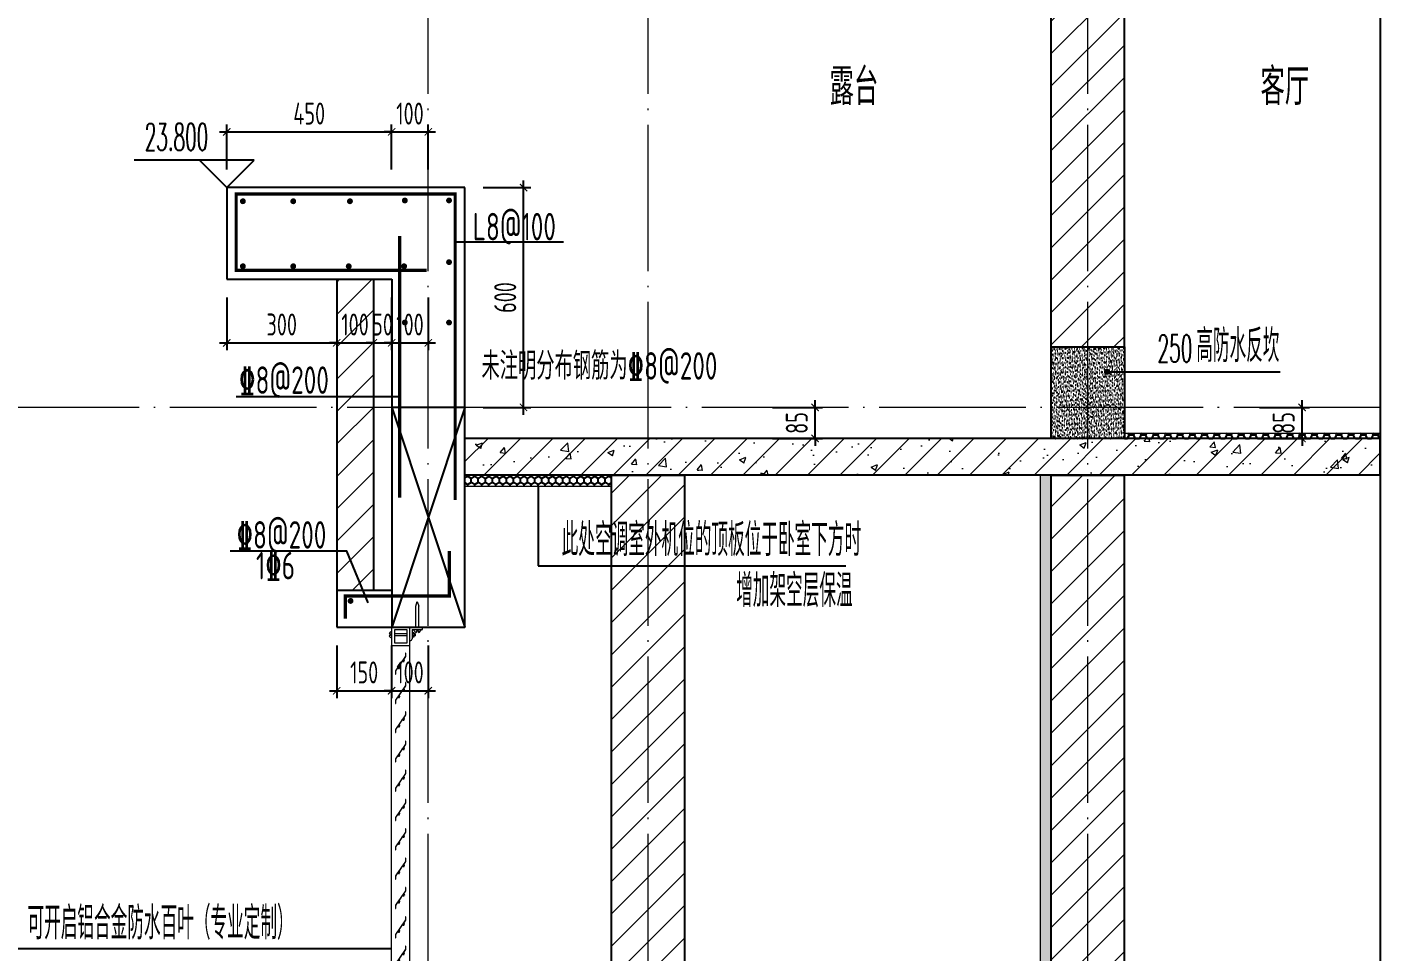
# Model space of a CAD drawing. Extents: x -1058961 to 23600, y -449123 to 2751847.
# Drawn here: x -80142 to -76397, y -19889 to -17366 of the extents above; entities that cross this region are included whole.
import ezdxf

# ---------------------------------------------------------------- set-up
doc = ezdxf.new("R2010")
doc.units = 0
doc.header["$LTSCALE"] = 1000
doc.linetypes.add('DOTE', pattern=[2.42, 2, -0.2, 0.02, -0.2])
doc.layers.get('0').update_dxf_attribs({"linetype": 'CONTINUOUS'})
doc.layers.get('DEFPOINTS').update_dxf_attribs({"linetype": 'CONTINUOUS'})
for name, color, linetype in [('DIM', 2, 'CONTINUOUS'), ('DIM_ELEV', 3, 'CONTINUOUS'), ('DIM_IDEN', 67, 'CONTINUOUS'), ('DIM_SYMB', 3, 'CONTINUOUS'), ('PUB_TEXT', 2, 'CONTINUOUS'), ('REIN', 6, 'CONTINUOUS'), ('S-大样-砼线', 7, 'CONTINUOUS'), ('S-引出线', 40, 'CONTINUOUS'), ('TEXT', 2, 'CONTINUOUS'), ('WALL', 5, 'CONTINUOUS'), ('立面-看线', 251, 'CONTINUOUS')]:
    doc.layers.add(name, color=color, linetype=linetype)
for name, color, linetype, lineweight in [('DOTE', 19, 'DOTE', 9), ('PUB_HATCH', 8, 'CONTINUOUS', 9), ('立面-百叶', 36, 'CONTINUOUS', 9)]:
    doc.layers.add(name, color=color, linetype=linetype, lineweight=lineweight)
doc.styles.add('_TCH_DIM', font='SIMPLEX.shx', dxfattribs={"width": 0.7, "bigfont": 'GBCBIG.shx'})
doc.styles.add('DIM_FONT_T3', font='SIMPLEX', dxfattribs={"width": 0.705882, "bigfont": 'GBCBIG'})
doc.styles.add('TSSD_DIMENSION', font='Tssdeng.shx', dxfattribs={"width": 0.7, "bigfont": 'tssdchn.shx'})
doc.styles.add('TSSD_REIN', font='tssdeng.shx', dxfattribs={"width": 0.7, "height": 300, "bigfont": 'tssdchn.shx'})
doc.dimstyles.new('TSSD_20_20', dxfattribs={"dimtxt": 60, "dimasz": 20, "dimexe": 20, "dimexo": 50, "dimgap": 20, "dimtad": 1, "dimdec": 0, "dimzin": 0, "dimdsep": 46, "dimtxsty": 'TSSD_DIMENSION', "dimblk": 'ARCHTICK', "dimblk1": 'ARCHTICK', "dimblk2": 'ARCHTICK', "dimcen": 0, "dimdle": 20, "dimclrt": 7, "dimadec": 0, "dimazin": 0, "dimtfac": 1, "dimtdec": 0, "dimtix": 1, "dimtmove": 2, "dimatfit": 3, "dimfxl": 0, "dimtolj": 1, "dimtzin": 0, "dimarcsym": 0})
pattern_1 = [(45, (-668291.086, 135584.79), (-44.1941915, 44.1941915), [])]

# ---------------------------------------------------------------- blocks, each defined once
blk = doc.blocks.new('A$C245D61ED')
at = {"layer": '立面-百叶'}
for p, q in [((61.8, 57.3), (65.7, 69.8)), ((61.8, 0), (61.8, 57.3)), ((65.7, 69.8), (70, 57.3)), ((70, 0), (70, 57.3)), ((45.9, 0), (79.7, 0)), ((79.7, -6.2), (79.7, 0)), ((-7.5, -18.3), (-11.1, -18.3)), ((-7.5, -22.8), (-11.1, -22.8)), ((-7.5, -18.3), (-7.5, -22.8)), ((38.4, -17.9), (3.4, -17.9)), ((38.4, -24.1), (3.4, -24.1)), ((52.2, -6.2), (52.2, -31.7)), ((52.2, -6.2), (79.7, -6.2)), ((61.3, -17.9), (52.2, -17.9)), ((61.3, -24.1), (52.2, -24.1)), ((61.3, -24.1), (61.3, -17.9)), ((63.4, -10.2), (63.4, -14.4)), ((63.4, -10.2), (68.8, -10.2)), ((68.8, -10.2), (68.8, -14.4)), ((-4.1, -2150), (-4.1, -50)), ((45.9, -2150), (45.9, -50)), ((52.2, -2193.7), (52.2, -2168.3)), ((-7.5, -2177.2), (-11.1, -2177.2)), ((-7.5, -2181.7), (-11.1, -2181.7)), ((-7.5, -2181.7), (-7.5, -2177.2)), ((38.4, -2175.9), (3.4, -2175.9)), ((38.4, -2182.1), (3.4, -2182.1)), ((45.9, -2200), (79.7, -2200)), ((61.3, -2175.9), (52.2, -2175.9)), ((61.3, -2182.1), (52.2, -2182.1)), ((52.2, -2193.7), (79.7, -2193.7)), ((61.3, -2175.9), (61.3, -2182.1)), ((61.8, -2200), (61.8, -2257.3)), ((63.4, -2189.8), (63.4, -2185.6)), ((63.4, -2189.8), (68.8, -2189.8)), ((68.8, -2189.8), (68.8, -2185.6)), ((70, -2200), (70, -2257.3)), ((79.7, -2193.7), (79.7, -2200)), ((61.8, -2257.3), (65.7, -2269.8)), ((65.7, -2269.8), (70, -2257.3))]:
    blk.add_line(p, q, dxfattribs=at)
for points in [[(-4.1, 0), (-4.1, -50), (45.9, -50), (45.9, 0)], [(3.4, -7.5), (3.4, -42.5), (38.4, -42.5), (38.4, -7.5)]]:
    blk.add_lwpolyline(points, close=True, dxfattribs=at)
at = {"layer": '立面-百叶', "elevation": 0}
for points in [[(52.2, -14.4), (56.4, -14.4), (56.4, -27.5), (52.2, -27.5)], [(52.2, -2185.6), (56.4, -2185.6), (56.4, -2172.5), (52.2, -2172.5)]]:
    blk.add_lwpolyline(points, dxfattribs=at)
at = {"layer": '立面-百叶'}
for points in [[(18.6, -110, 0.381382), (16.2, -107.2, -0.56119), (16.1, -106.9), (25.8, -92.6, -0.56119), (26.1, -92.6, 0.381382), (29.6, -93.8, 0.433252), (29.7, -93.6), (29.3, -92.8, 0.372825), (29, -92.7, -2.886751), (30, -91.1, 0.372825), (30.3, -91.4), (31.1, -91.4, 0.433252), (31.3, -91.3, 0.381382), (28.9, -88.5, -0.56119), (28.7, -88.2), (34.4, -79.9), (34.4, -71), (33.6, -71), (33.6, -79.6), (6.5, -119.5), (6.5, -128.1), (7.4, -128.1), (7.4, -119.7), (13.1, -111.3, -0.56119), (13.4, -111.3, 0.381382), (16.9, -112.5, 0.433252), (17, -112.3), (16.6, -111.5, 0.372825), (16.3, -111.4, -2.886751), (17.3, -109.8, 0.372825), (17.6, -110.1), (18.4, -110.1, 0.433252)], [(18.6, -190, 0.381382), (16.2, -187.2, -0.56119), (16.1, -186.9), (25.8, -172.6, -0.56119), (26.1, -172.6, 0.381382), (29.6, -173.8, 0.433252), (29.7, -173.6), (29.3, -172.8, 0.372825), (29, -172.7, -2.886751), (30, -171.1, 0.372825), (30.3, -171.4), (31.1, -171.4, 0.433252), (31.3, -171.3, 0.381382), (28.9, -168.5, -0.56119), (28.7, -168.2), (34.4, -159.9), (34.4, -151), (33.6, -151), (33.6, -159.6), (6.5, -199.5), (6.5, -208.1), (7.4, -208.1), (7.4, -199.7), (13.1, -191.3, -0.56119), (13.4, -191.3, 0.381382), (16.9, -192.5, 0.433252), (17, -192.3), (16.6, -191.5, 0.372825), (16.3, -191.4, -2.886751), (17.3, -189.8, 0.372825), (17.6, -190.1), (18.4, -190.1, 0.433252)], [(18.6, -270, 0.381382), (16.2, -267.2, -0.56119), (16.1, -266.9), (25.8, -252.6, -0.56119), (26.1, -252.6, 0.381382), (29.6, -253.8, 0.433252), (29.7, -253.6), (29.3, -252.8, 0.372825), (29, -252.7, -2.886751), (30, -251.1, 0.372825), (30.3, -251.4), (31.1, -251.4, 0.433252), (31.3, -251.3, 0.381382), (28.9, -248.5, -0.56119), (28.7, -248.2), (34.4, -239.9), (34.4, -231), (33.6, -231), (33.6, -239.6), (6.5, -279.5), (6.5, -288.1), (7.4, -288.1), (7.4, -279.7), (13.1, -271.3, -0.56119), (13.4, -271.3, 0.381382), (16.9, -272.5, 0.433252), (17, -272.3), (16.6, -271.5, 0.372825), (16.3, -271.4, -2.886751), (17.3, -269.8, 0.372825), (17.6, -270.1), (18.4, -270.1, 0.433252)], [(18.6, -350, 0.381382), (16.2, -347.2, -0.56119), (16.1, -346.9), (25.8, -332.6, -0.56119), (26.1, -332.6, 0.381382), (29.6, -333.8, 0.433252), (29.7, -333.6), (29.3, -332.8, 0.372825), (29, -332.7, -2.886751), (30, -331.1, 0.372825), (30.3, -331.4), (31.1, -331.4, 0.433252), (31.3, -331.3, 0.381382), (28.9, -328.5, -0.56119), (28.7, -328.2), (34.4, -319.9), (34.4, -311), (33.6, -311), (33.6, -319.6), (6.5, -359.5), (6.5, -368.1), (7.4, -368.1), (7.4, -359.7), (13.1, -351.3, -0.56119), (13.4, -351.3, 0.381382), (16.9, -352.5, 0.433252), (17, -352.3), (16.6, -351.5, 0.372825), (16.3, -351.4, -2.886751), (17.3, -349.8, 0.372825), (17.6, -350.1), (18.4, -350.1, 0.433252)], [(18.6, -430, 0.381382), (16.2, -427.2, -0.56119), (16.1, -426.9), (25.8, -412.6, -0.56119), (26.1, -412.6, 0.381382), (29.6, -413.8, 0.433252), (29.7, -413.6), (29.3, -412.8, 0.372825), (29, -412.7, -2.886751), (30, -411.1, 0.372825), (30.3, -411.4), (31.1, -411.4, 0.433252), (31.3, -411.3, 0.381382), (28.9, -408.5, -0.56119), (28.7, -408.2), (34.4, -399.9), (34.4, -391), (33.6, -391), (33.6, -399.6), (6.5, -439.5), (6.5, -448.1), (7.4, -448.1), (7.4, -439.7), (13.1, -431.3, -0.56119), (13.4, -431.3, 0.381382), (16.9, -432.5, 0.433252), (17, -432.3), (16.6, -431.5, 0.372825), (16.3, -431.4, -2.886751), (17.3, -429.8, 0.372825), (17.6, -430.1), (18.4, -430.1, 0.433252)], [(18.6, -510, 0.381382), (16.2, -507.2, -0.56119), (16.1, -506.9), (25.8, -492.6, -0.56119), (26.1, -492.6, 0.381382), (29.6, -493.8, 0.433252), (29.7, -493.6), (29.3, -492.8, 0.372825), (29, -492.7, -2.886751), (30, -491.1, 0.372825), (30.3, -491.4), (31.1, -491.4, 0.433252), (31.3, -491.3, 0.381382), (28.9, -488.5, -0.56119), (28.7, -488.2), (34.4, -479.9), (34.4, -471), (33.6, -471), (33.6, -479.6), (6.5, -519.5), (6.5, -528.1), (7.4, -528.1), (7.4, -519.7), (13.1, -511.3, -0.56119), (13.4, -511.3, 0.381382), (16.9, -512.5, 0.433252), (17, -512.3), (16.6, -511.5, 0.372825), (16.3, -511.4, -2.886751), (17.3, -509.8, 0.372825), (17.6, -510.1), (18.4, -510.1, 0.433252)], [(18.6, -590, 0.381382), (16.2, -587.2, -0.56119), (16.1, -586.9), (25.8, -572.6, -0.56119), (26.1, -572.6, 0.381382), (29.6, -573.8, 0.433252), (29.7, -573.6), (29.3, -572.8, 0.372825), (29, -572.7, -2.886751), (30, -571.1, 0.372825), (30.3, -571.4), (31.1, -571.4, 0.433252), (31.3, -571.3, 0.381382), (28.9, -568.5, -0.56119), (28.7, -568.2), (34.4, -559.9), (34.4, -551), (33.6, -551), (33.6, -559.6), (6.5, -599.5), (6.5, -608.1), (7.4, -608.1), (7.4, -599.7), (13.1, -591.3, -0.56119), (13.4, -591.3, 0.381382), (16.9, -592.5, 0.433252), (17, -592.3), (16.6, -591.5, 0.372825), (16.3, -591.4, -2.886751), (17.3, -589.8, 0.372825), (17.6, -590.1), (18.4, -590.1, 0.433252)], [(18.6, -670, 0.381382), (16.2, -667.2, -0.56119), (16.1, -666.9), (25.8, -652.6, -0.56119), (26.1, -652.6, 0.381382), (29.6, -653.8, 0.433252), (29.7, -653.6), (29.3, -652.8, 0.372825), (29, -652.7, -2.886751), (30, -651.1, 0.372825), (30.3, -651.4), (31.1, -651.4, 0.433252), (31.3, -651.3, 0.381382), (28.9, -648.5, -0.56119), (28.7, -648.2), (34.4, -639.9), (34.4, -631), (33.6, -631), (33.6, -639.6), (6.5, -679.5), (6.5, -688.1), (7.4, -688.1), (7.4, -679.7), (13.1, -671.3, -0.56119), (13.4, -671.3, 0.381382), (16.9, -672.5, 0.433252), (17, -672.3), (16.6, -671.5, 0.372825), (16.3, -671.4, -2.886751), (17.3, -669.8, 0.372825), (17.6, -670.1), (18.4, -670.1, 0.433252)], [(18.6, -750, 0.381382), (16.2, -747.2, -0.56119), (16.1, -746.9), (25.8, -732.6, -0.56119), (26.1, -732.6, 0.381382), (29.6, -733.8, 0.433252), (29.7, -733.6), (29.3, -732.8, 0.372825), (29, -732.7, -2.886751), (30, -731.1, 0.372825), (30.3, -731.4), (31.1, -731.4, 0.433252), (31.3, -731.3, 0.381382), (28.9, -728.5, -0.56119), (28.7, -728.2), (34.4, -719.9), (34.4, -711), (33.6, -711), (33.6, -719.6), (6.5, -759.5), (6.5, -768.1), (7.4, -768.1), (7.4, -759.7), (13.1, -751.3, -0.56119), (13.4, -751.3, 0.381382), (16.9, -752.5, 0.433252), (17, -752.3), (16.6, -751.5, 0.372825), (16.3, -751.4, -2.886751), (17.3, -749.8, 0.372825), (17.6, -750.1), (18.4, -750.1, 0.433252)], [(18.6, -830, 0.381382), (16.2, -827.2, -0.56119), (16.1, -826.9), (25.8, -812.6, -0.56119), (26.1, -812.6, 0.381382), (29.6, -813.8, 0.433252), (29.7, -813.6), (29.3, -812.8, 0.372825), (29, -812.7, -2.886751), (30, -811.1, 0.372825), (30.3, -811.4), (31.1, -811.4, 0.433252), (31.3, -811.3, 0.381382), (28.9, -808.5, -0.56119), (28.7, -808.2), (34.4, -799.9), (34.4, -791), (33.6, -791), (33.6, -799.6), (6.5, -839.5), (6.5, -848.1), (7.4, -848.1), (7.4, -839.7), (13.1, -831.3, -0.56119), (13.4, -831.3, 0.381382), (16.9, -832.5, 0.433252), (17, -832.3), (16.6, -831.5, 0.372825), (16.3, -831.4, -2.886751), (17.3, -829.8, 0.372825), (17.6, -830.1), (18.4, -830.1, 0.433252)], [(18.6, -910, 0.381382), (16.2, -907.2, -0.56119), (16.1, -906.9), (25.8, -892.6, -0.56119), (26.1, -892.6, 0.381382), (29.6, -893.8, 0.433252), (29.7, -893.6), (29.3, -892.8, 0.372825), (29, -892.7, -2.886751), (30, -891.1, 0.372825), (30.3, -891.4), (31.1, -891.4, 0.433252), (31.3, -891.3, 0.381382), (28.9, -888.5, -0.56119), (28.7, -888.2), (34.4, -879.9), (34.4, -871), (33.6, -871), (33.6, -879.6), (6.5, -919.5), (6.5, -928.1), (7.4, -928.1), (7.4, -919.7), (13.1, -911.3, -0.56119), (13.4, -911.3, 0.381382), (16.9, -912.5, 0.433252), (17, -912.3), (16.6, -911.5, 0.372825), (16.3, -911.4, -2.886751), (17.3, -909.8, 0.372825), (17.6, -910.1), (18.4, -910.1, 0.433252)], [(18.6, -990, 0.381382), (16.2, -987.2, -0.56119), (16.1, -986.9), (25.8, -972.6, -0.56119), (26.1, -972.6, 0.381382), (29.6, -973.8, 0.433252), (29.7, -973.6), (29.3, -972.8, 0.372825), (29, -972.7, -2.886751), (30, -971.1, 0.372825), (30.3, -971.4), (31.1, -971.4, 0.433252), (31.3, -971.3, 0.381382), (28.9, -968.5, -0.56119), (28.7, -968.2), (34.4, -959.9), (34.4, -951), (33.6, -951), (33.6, -959.6), (6.5, -999.5), (6.5, -1008.1), (7.4, -1008.1), (7.4, -999.7), (13.1, -991.3, -0.56119), (13.4, -991.3, 0.381382), (16.9, -992.5, 0.433252), (17, -992.3), (16.6, -991.5, 0.372825), (16.3, -991.4, -2.886751), (17.3, -989.8, 0.372825), (17.6, -990.1), (18.4, -990.1, 0.433252)], [(18.6, -1070, 0.381382), (16.2, -1067.2, -0.56119), (16.1, -1066.9), (25.8, -1052.6, -0.56119), (26.1, -1052.6, 0.381382), (29.6, -1053.8, 0.433252), (29.7, -1053.6), (29.3, -1052.8, 0.372825), (29, -1052.7, -2.886751), (30, -1051.1, 0.372825), (30.3, -1051.4), (31.1, -1051.4, 0.433252), (31.3, -1051.3, 0.381382), (28.9, -1048.5, -0.56119), (28.7, -1048.2), (34.4, -1039.9), (34.4, -1031), (33.6, -1031), (33.6, -1039.6), (6.5, -1079.5), (6.5, -1088.1), (7.4, -1088.1), (7.4, -1079.7), (13.1, -1071.3, -0.56119), (13.4, -1071.3, 0.381382), (16.9, -1072.5, 0.433252), (17, -1072.3), (16.6, -1071.5, 0.372825), (16.3, -1071.4, -2.886751), (17.3, -1069.8, 0.372825), (17.6, -1070.1), (18.4, -1070.1, 0.433252)], [(18.6, -1150, 0.381382), (16.2, -1147.2, -0.56119), (16.1, -1146.9), (25.8, -1132.6, -0.56119), (26.1, -1132.6, 0.381382), (29.6, -1133.8, 0.433252), (29.7, -1133.6), (29.3, -1132.8, 0.372825), (29, -1132.7, -2.886751), (30, -1131.1, 0.372825), (30.3, -1131.4), (31.1, -1131.4, 0.433252), (31.3, -1131.3, 0.381382), (28.9, -1128.5, -0.56119), (28.7, -1128.2), (34.4, -1119.9), (34.4, -1111), (33.6, -1111), (33.6, -1119.6), (6.5, -1159.5), (6.5, -1168.1), (7.4, -1168.1), (7.4, -1159.7), (13.1, -1151.3, -0.56119), (13.4, -1151.3, 0.381382), (16.9, -1152.5, 0.433252), (17, -1152.3), (16.6, -1151.5, 0.372825), (16.3, -1151.4, -2.886751), (17.3, -1149.8, 0.372825), (17.6, -1150.1), (18.4, -1150.1, 0.433252)], [(18.6, -1230, 0.381382), (16.2, -1227.2, -0.56119), (16.1, -1226.9), (25.8, -1212.6, -0.56119), (26.1, -1212.6, 0.381382), (29.6, -1213.8, 0.433252), (29.7, -1213.6), (29.3, -1212.8, 0.372825), (29, -1212.7, -2.886751), (30, -1211.1, 0.372825), (30.3, -1211.4), (31.1, -1211.4, 0.433252), (31.3, -1211.3, 0.381382), (28.9, -1208.5, -0.56119), (28.7, -1208.2), (34.4, -1199.9), (34.4, -1191), (33.6, -1191), (33.6, -1199.6), (6.5, -1239.5), (6.5, -1248.1), (7.4, -1248.1), (7.4, -1239.7), (13.1, -1231.3, -0.56119), (13.4, -1231.3, 0.381382), (16.9, -1232.5, 0.433252), (17, -1232.3), (16.6, -1231.5, 0.372825), (16.3, -1231.4, -2.886751), (17.3, -1229.8, 0.372825), (17.6, -1230.1), (18.4, -1230.1, 0.433252)], [(18.6, -1310, 0.381382), (16.2, -1307.2, -0.56119), (16.1, -1306.9), (25.8, -1292.6, -0.56119), (26.1, -1292.6, 0.381382), (29.6, -1293.8, 0.433252), (29.7, -1293.6), (29.3, -1292.8, 0.372825), (29, -1292.7, -2.886751), (30, -1291.1, 0.372825), (30.3, -1291.4), (31.1, -1291.4, 0.433252), (31.3, -1291.3, 0.381382), (28.9, -1288.5, -0.56119), (28.7, -1288.2), (34.4, -1279.9), (34.4, -1271), (33.6, -1271), (33.6, -1279.6), (6.5, -1319.5), (6.5, -1328.1), (7.4, -1328.1), (7.4, -1319.7), (13.1, -1311.3, -0.56119), (13.4, -1311.3, 0.381382), (16.9, -1312.5, 0.433252), (17, -1312.3), (16.6, -1311.5, 0.372825), (16.3, -1311.4, -2.886751), (17.3, -1309.8, 0.372825), (17.6, -1310.1), (18.4, -1310.1, 0.433252)], [(18.6, -1390, 0.381382), (16.2, -1387.2, -0.56119), (16.1, -1386.9), (25.8, -1372.6, -0.56119), (26.1, -1372.6, 0.381382), (29.6, -1373.8, 0.433252), (29.7, -1373.6), (29.3, -1372.8, 0.372825), (29, -1372.7, -2.886751), (30, -1371.1, 0.372825), (30.3, -1371.4), (31.1, -1371.4, 0.433252), (31.3, -1371.3, 0.381382), (28.9, -1368.5, -0.56119), (28.7, -1368.2), (34.4, -1359.9), (34.4, -1351), (33.6, -1351), (33.6, -1359.6), (6.5, -1399.5), (6.5, -1408.1), (7.4, -1408.1), (7.4, -1399.7), (13.1, -1391.3, -0.56119), (13.4, -1391.3, 0.381382), (16.9, -1392.5, 0.433252), (17, -1392.3), (16.6, -1391.5, 0.372825), (16.3, -1391.4, -2.886751), (17.3, -1389.8, 0.372825), (17.6, -1390.1), (18.4, -1390.1, 0.433252)], [(18.6, -1470, 0.381382), (16.2, -1467.2, -0.56119), (16.1, -1466.9), (25.8, -1452.6, -0.56119), (26.1, -1452.6, 0.381382), (29.6, -1453.8, 0.433252), (29.7, -1453.6), (29.3, -1452.8, 0.372825), (29, -1452.7, -2.886751), (30, -1451.1, 0.372825), (30.3, -1451.4), (31.1, -1451.4, 0.433252), (31.3, -1451.3, 0.381382), (28.9, -1448.5, -0.56119), (28.7, -1448.2), (34.4, -1439.9), (34.4, -1431), (33.6, -1431), (33.6, -1439.6), (6.5, -1479.5), (6.5, -1488.1), (7.4, -1488.1), (7.4, -1479.7), (13.1, -1471.3, -0.56119), (13.4, -1471.3, 0.381382), (16.9, -1472.5, 0.433252), (17, -1472.3), (16.6, -1471.5, 0.372825), (16.3, -1471.4, -2.886751), (17.3, -1469.8, 0.372825), (17.6, -1470.1), (18.4, -1470.1, 0.433252)], [(18.6, -1550, 0.381382), (16.2, -1547.2, -0.56119), (16.1, -1546.9), (25.8, -1532.6, -0.56119), (26.1, -1532.6, 0.381382), (29.6, -1533.8, 0.433252), (29.7, -1533.6), (29.3, -1532.8, 0.372825), (29, -1532.7, -2.886751), (30, -1531.1, 0.372825), (30.3, -1531.4), (31.1, -1531.4, 0.433252), (31.3, -1531.3, 0.381382), (28.9, -1528.5, -0.56119), (28.7, -1528.2), (34.4, -1519.9), (34.4, -1511), (33.6, -1511), (33.6, -1519.6), (6.5, -1559.5), (6.5, -1568.1), (7.4, -1568.1), (7.4, -1559.7), (13.1, -1551.3, -0.56119), (13.4, -1551.3, 0.381382), (16.9, -1552.5, 0.433252), (17, -1552.3), (16.6, -1551.5, 0.372825), (16.3, -1551.4, -2.886751), (17.3, -1549.8, 0.372825), (17.6, -1550.1), (18.4, -1550.1, 0.433252)], [(18.6, -1630, 0.381382), (16.2, -1627.2, -0.56119), (16.1, -1626.9), (25.8, -1612.6, -0.56119), (26.1, -1612.6, 0.381382), (29.6, -1613.8, 0.433252), (29.7, -1613.6), (29.3, -1612.8, 0.372825), (29, -1612.7, -2.886751), (30, -1611.1, 0.372825), (30.3, -1611.4), (31.1, -1611.4, 0.433252), (31.3, -1611.3, 0.381382), (28.9, -1608.5, -0.56119), (28.7, -1608.2), (34.4, -1599.9), (34.4, -1591), (33.6, -1591), (33.6, -1599.6), (6.5, -1639.5), (6.5, -1648.1), (7.4, -1648.1), (7.4, -1639.7), (13.1, -1631.3, -0.56119), (13.4, -1631.3, 0.381382), (16.9, -1632.5, 0.433252), (17, -1632.3), (16.6, -1631.5, 0.372825), (16.3, -1631.4, -2.886751), (17.3, -1629.8, 0.372825), (17.6, -1630.1), (18.4, -1630.1, 0.433252)], [(18.6, -1710, 0.381382), (16.2, -1707.2, -0.56119), (16.1, -1706.9), (25.8, -1692.6, -0.56119), (26.1, -1692.6, 0.381382), (29.6, -1693.8, 0.433252), (29.7, -1693.6), (29.3, -1692.8, 0.372825), (29, -1692.7, -2.886751), (30, -1691.1, 0.372825), (30.3, -1691.4), (31.1, -1691.4, 0.433252), (31.3, -1691.3, 0.381382), (28.9, -1688.5, -0.56119), (28.7, -1688.2), (34.4, -1679.9), (34.4, -1671), (33.6, -1671), (33.6, -1679.6), (6.5, -1719.5), (6.5, -1728.1), (7.4, -1728.1), (7.4, -1719.7), (13.1, -1711.3, -0.56119), (13.4, -1711.3, 0.381382), (16.9, -1712.5, 0.433252), (17, -1712.3), (16.6, -1711.5, 0.372825), (16.3, -1711.4, -2.886751), (17.3, -1709.8, 0.372825), (17.6, -1710.1), (18.4, -1710.1, 0.433252)], [(18.6, -1790, 0.381382), (16.2, -1787.2, -0.56119), (16.1, -1786.9), (25.8, -1772.6, -0.56119), (26.1, -1772.6, 0.381382), (29.6, -1773.8, 0.433252), (29.7, -1773.6), (29.3, -1772.8, 0.372825), (29, -1772.7, -2.886751), (30, -1771.1, 0.372825), (30.3, -1771.4), (31.1, -1771.4, 0.433252), (31.3, -1771.3, 0.381382), (28.9, -1768.5, -0.56119), (28.7, -1768.2), (34.4, -1759.9), (34.4, -1751), (33.6, -1751), (33.6, -1759.6), (6.5, -1799.5), (6.5, -1808.1), (7.4, -1808.1), (7.4, -1799.7), (13.1, -1791.3, -0.56119), (13.4, -1791.3, 0.381382), (16.9, -1792.5, 0.433252), (17, -1792.3), (16.6, -1791.5, 0.372825), (16.3, -1791.4, -2.886751), (17.3, -1789.8, 0.372825), (17.6, -1790.1), (18.4, -1790.1, 0.433252)], [(18.6, -1870, 0.381382), (16.2, -1867.2, -0.56119), (16.1, -1866.9), (25.8, -1852.6, -0.56119), (26.1, -1852.6, 0.381382), (29.6, -1853.8, 0.433252), (29.7, -1853.6), (29.3, -1852.8, 0.372825), (29, -1852.7, -2.886751), (30, -1851.1, 0.372825), (30.3, -1851.4), (31.1, -1851.4, 0.433252), (31.3, -1851.3, 0.381382), (28.9, -1848.5, -0.56119), (28.7, -1848.2), (34.4, -1839.9), (34.4, -1831), (33.6, -1831), (33.6, -1839.6), (6.5, -1879.5), (6.5, -1888.1), (7.4, -1888.1), (7.4, -1879.7), (13.1, -1871.3, -0.56119), (13.4, -1871.3, 0.381382), (16.9, -1872.5, 0.433252), (17, -1872.3), (16.6, -1871.5, 0.372825), (16.3, -1871.4, -2.886751), (17.3, -1869.8, 0.372825), (17.6, -1870.1), (18.4, -1870.1, 0.433252)], [(18.6, -1950, 0.381382), (16.2, -1947.2, -0.56119), (16.1, -1946.9), (25.8, -1932.6, -0.56119), (26.1, -1932.6, 0.381382), (29.6, -1933.8, 0.433252), (29.7, -1933.6), (29.3, -1932.8, 0.372825), (29, -1932.7, -2.886751), (30, -1931.1, 0.372825), (30.3, -1931.4), (31.1, -1931.4, 0.433252), (31.3, -1931.3, 0.381382), (28.9, -1928.5, -0.56119), (28.7, -1928.2), (34.4, -1919.9), (34.4, -1911), (33.6, -1911), (33.6, -1919.6), (6.5, -1959.5), (6.5, -1968.1), (7.4, -1968.1), (7.4, -1959.7), (13.1, -1951.3, -0.56119), (13.4, -1951.3, 0.381382), (16.9, -1952.5, 0.433252), (17, -1952.3), (16.6, -1951.5, 0.372825), (16.3, -1951.4, -2.886751), (17.3, -1949.8, 0.372825), (17.6, -1950.1), (18.4, -1950.1, 0.433252)], [(18.6, -2030, 0.381382), (16.2, -2027.2, -0.56119), (16.1, -2026.9), (25.8, -2012.6, -0.56119), (26.1, -2012.6, 0.381382), (29.6, -2013.8, 0.433252), (29.7, -2013.6), (29.3, -2012.8, 0.372825), (29, -2012.7, -2.886751), (30, -2011.1, 0.372825), (30.3, -2011.4), (31.1, -2011.4, 0.433252), (31.3, -2011.3, 0.381382), (28.9, -2008.5, -0.56119), (28.7, -2008.2), (34.4, -1999.9), (34.4, -1991), (33.6, -1991), (33.6, -1999.6), (6.5, -2039.5), (6.5, -2048.1), (7.4, -2048.1), (7.4, -2039.7), (13.1, -2031.3, -0.56119), (13.4, -2031.3, 0.381382), (16.9, -2032.5, 0.433252), (17, -2032.3), (16.6, -2031.5, 0.372825), (16.3, -2031.4, -2.886751), (17.3, -2029.8, 0.372825), (17.6, -2030.1), (18.4, -2030.1, 0.433252)], [(18.6, -2110, 0.381382), (16.2, -2107.2, -0.56119), (16.1, -2106.9), (25.8, -2092.6, -0.56119), (26.1, -2092.6, 0.381382), (29.6, -2093.8, 0.433252), (29.7, -2093.6), (29.3, -2092.8, 0.372825), (29, -2092.7, -2.886751), (30, -2091.1, 0.372825), (30.3, -2091.4), (31.1, -2091.4, 0.433252), (31.3, -2091.3, 0.381382), (28.9, -2088.5, -0.56119), (28.7, -2088.2), (34.4, -2079.9), (34.4, -2071), (33.6, -2071), (33.6, -2079.6), (6.5, -2119.5), (6.5, -2128.1), (7.4, -2128.1), (7.4, -2119.7), (13.1, -2111.3, -0.56119), (13.4, -2111.3, 0.381382), (16.9, -2112.5, 0.433252), (17, -2112.3), (16.6, -2111.5, 0.372825), (16.3, -2111.4, -2.886751), (17.3, -2109.8, 0.372825), (17.6, -2110.1), (18.4, -2110.1, 0.433252)]]:
    blk.add_lwpolyline(points, format="xyb", close=True, dxfattribs=at)
at = {"layer": '立面-百叶', "elevation": 0}
for points in [[(-4.1, -2200), (-4.1, -2150), (45.9, -2150), (45.9, -2200)], [(3.4, -2192.5), (3.4, -2157.5), (38.4, -2157.5), (38.4, -2192.5)]]:
    blk.add_lwpolyline(points, close=True, dxfattribs=at)
at = {"layer": '立面-百叶'}
for centre, radius, start, end in [((-2.6, -20.6), 8.77, 100.1805, 164.9513), ((-2.6, -20.6), 8.77, 195.0487, 259.8195), ((42.9, -28), 9.94, 287.5787, 338.7505), ((66.1, -4.4), 10.4, 190.1805, 254.9513), ((66.1, -4.4), 10.4, 285.0487, 349.8195), ((-2.6, -2179.4), 8.77, 100.1805, 164.9513), ((42.9, -2172), 9.94, 21.2495, 72.4213), ((-2.6, -2179.4), 8.77, 195.0487, 259.8195), ((66.1, -2195.6), 10.4, 105.0487, 169.8195), ((66.1, -2195.6), 10.4, 10.1805, 74.9513)]:
    blk.add_arc(centre, radius, start, end, dxfattribs=at)
blk = doc.blocks.new('_ArchTick')
at = {"color": 0, "linetype": 'ByBlock', "const_width": 0.15}
blk.add_lwpolyline([(-0.5, -0.5), (0.5, 0.5)], dxfattribs=at)
blk = doc.blocks.new('*D2213')
at = {"layer": 'DEFPOINTS', "color": 0}
for p in [(-78947.8, -17803.1), (-78787.8, -17803.1), (-78947.8, -18403.1)]:
    blk.add_point(p, dxfattribs=at)
at = {"layer": 'DIM', "color": 0, "lineweight": -2}
for p, q in [((-78787.8, -18423.1), (-78787.8, -17783.1)), ((-78897.8, -17803.1), (-78767.8, -17803.1)), ((-78897.8, -18403.1), (-78767.8, -18403.1))]:
    blk.add_line(p, q, dxfattribs=at)
at = {"layer": 'DIM', "color": 0, "lineweight": -2, "xscale": 20, "yscale": 20, "zscale": 20}
for p, rotation in [((-78787.8, -17803.1), 90), ((-78787.8, -18403.1), 270)]:
    blk.add_blockref('_ArchTick', p, dxfattribs=dict(at, rotation=rotation))
at = {"layer": 'DIM', "color": 7, "insert": (-78837.8, -18103.1), "char_height": 60, "attachment_point": 5, "rotation": 90, "style": 'TSSD_DIMENSION'}
blk.add_mtext('\\A1;600', dxfattribs=at)
blk = doc.blocks.new('*D2214')
at = {"layer": 'DEFPOINTS', "color": 0}
for p in [(-78157.9, -18403.1), (-77992, -18403.1), (-78157.9, -18488.1)]:
    blk.add_point(p, dxfattribs=at)
at = {"layer": 'DIM', "color": 0, "lineweight": -2}
for p, q in [((-77992, -18403.1), (-77992, -18383.1)), ((-78107.9, -18403.1), (-77972, -18403.1)), ((-77992, -18488.1), (-77992, -18403.1)), ((-78107.9, -18488.1), (-77972, -18488.1)), ((-77992, -18488.1), (-77992, -18508.1))]:
    blk.add_line(p, q, dxfattribs=at)
at = {"layer": 'DIM', "color": 0, "lineweight": -2, "xscale": 20, "yscale": 20, "zscale": 20}
for p, rotation in [((-77992, -18403.1), 270), ((-77992, -18488.1), 90)]:
    blk.add_blockref('_ArchTick', p, dxfattribs=dict(at, rotation=rotation))
at = {"layer": 'DIM', "color": 7, "insert": (-78042, -18445.6), "char_height": 60, "attachment_point": 5, "rotation": 90, "style": 'TSSD_DIMENSION'}
blk.add_mtext('\\A1;85', dxfattribs=at)
blk = doc.blocks.new('*D2215')
at = {"layer": 'DEFPOINTS', "color": 0}
for p in [(-76828.8, -18403.1), (-76662.9, -18403.1), (-76828.8, -18488.1)]:
    blk.add_point(p, dxfattribs=at)
at = {"layer": 'DIM', "color": 0, "lineweight": -2}
for p, q in [((-76662.9, -18403.1), (-76662.9, -18383.1)), ((-76778.8, -18403.1), (-76642.9, -18403.1)), ((-76662.9, -18488.1), (-76662.9, -18403.1)), ((-76778.8, -18488.1), (-76642.9, -18488.1)), ((-76662.9, -18488.1), (-76662.9, -18508.1))]:
    blk.add_line(p, q, dxfattribs=at)
at = {"layer": 'DIM', "color": 0, "lineweight": -2, "xscale": 20, "yscale": 20, "zscale": 20}
for p, rotation in [((-76662.9, -18403.1), 270), ((-76662.9, -18488.1), 90)]:
    blk.add_blockref('_ArchTick', p, dxfattribs=dict(at, rotation=rotation))
at = {"layer": 'DIM', "color": 7, "insert": (-76712.9, -18445.6), "char_height": 60, "attachment_point": 5, "rotation": 90, "style": 'TSSD_DIMENSION'}
blk.add_mtext('\\A1;85', dxfattribs=at)
blk = doc.blocks.new('*D2225')
at = {"layer": 'DEFPOINTS', "color": 0}
for p in [(-79147.8, -17650.8), (-79597.8, -17803.1), (-79147.8, -17803.1)]:
    blk.add_point(p, dxfattribs=at)
at = {"layer": 'DIM', "color": 0, "lineweight": -2}
for p, q in [((-79597.8, -17753.1), (-79597.8, -17630.8)), ((-79147.8, -17753.1), (-79147.8, -17630.8)), ((-79617.8, -17650.8), (-79127.8, -17650.8))]:
    blk.add_line(p, q, dxfattribs=at)
at = {"layer": 'DIM', "color": 0, "lineweight": -2, "xscale": 20, "yscale": 20, "zscale": 20, "rotation": 180}
blk.add_blockref('_ArchTick', (-79597.8, -17650.8), dxfattribs=at)
at = {"layer": 'DIM', "color": 0, "lineweight": -2, "xscale": 20, "yscale": 20, "zscale": 20}
blk.add_blockref('_ArchTick', (-79147.8, -17650.8), dxfattribs=at)
at = {"layer": 'DIM', "color": 7, "insert": (-79372.8, -17600.8), "char_height": 60, "attachment_point": 5, "style": 'TSSD_DIMENSION'}
blk.add_mtext('\\A1;450', dxfattribs=at)
blk = doc.blocks.new('*D2226')
at = {"layer": 'DEFPOINTS', "color": 0}
for p in [(-79047.8, -17650.8), (-79147.8, -17803.1), (-79047.8, -17803.1)]:
    blk.add_point(p, dxfattribs=at)
at = {"layer": 'DIM', "color": 0, "lineweight": -2}
for p, q in [((-79147.8, -17753.1), (-79147.8, -17630.8)), ((-79047.8, -17753.1), (-79047.8, -17630.8)), ((-79147.8, -17650.8), (-79167.8, -17650.8)), ((-79147.8, -17650.8), (-79047.8, -17650.8)), ((-79047.8, -17650.8), (-79027.8, -17650.8))]:
    blk.add_line(p, q, dxfattribs=at)
at = {"layer": 'DIM', "color": 0, "lineweight": -2, "xscale": 20, "yscale": 20, "zscale": 20}
blk.add_blockref('_ArchTick', (-79147.8, -17650.8), dxfattribs=at)
at = {"layer": 'DIM', "color": 0, "lineweight": -2, "xscale": 20, "yscale": 20, "zscale": 20, "rotation": 180}
blk.add_blockref('_ArchTick', (-79047.8, -17650.8), dxfattribs=at)
at = {"layer": 'DIM', "color": 7, "insert": (-79097.8, -17600.8), "char_height": 60, "attachment_point": 5, "style": 'TSSD_DIMENSION'}
blk.add_mtext('\\A1;100', dxfattribs=at)
blk = doc.blocks.new('*D2227')
at = {"layer": 'DEFPOINTS', "color": 0}
for p in [(-79597.8, -18053.1), (-79297.8, -18053.1), (-79297.8, -18226.8)]:
    blk.add_point(p, dxfattribs=at)
at = {"layer": 'DIM', "color": 0, "lineweight": -2}
for p, q in [((-79597.8, -18103.1), (-79597.8, -18246.8)), ((-79297.8, -18103.1), (-79297.8, -18246.8)), ((-79617.8, -18226.8), (-79277.8, -18226.8))]:
    blk.add_line(p, q, dxfattribs=at)
at = {"layer": 'DIM', "color": 0, "lineweight": -2, "xscale": 20, "yscale": 20, "zscale": 20, "rotation": 180}
blk.add_blockref('_ArchTick', (-79597.8, -18226.8), dxfattribs=at)
at = {"layer": 'DIM', "color": 0, "lineweight": -2, "xscale": 20, "yscale": 20, "zscale": 20}
blk.add_blockref('_ArchTick', (-79297.8, -18226.8), dxfattribs=at)
at = {"layer": 'DIM', "color": 7, "insert": (-79447.8, -18176.8), "char_height": 60, "attachment_point": 5, "style": 'TSSD_DIMENSION'}
blk.add_mtext('\\A1;300', dxfattribs=at)
blk = doc.blocks.new('*D2228')
at = {"layer": 'DEFPOINTS', "color": 0}
for p in [(-79297.8, -18053.1), (-79197.8, -18053.1), (-79197.8, -18226.8)]:
    blk.add_point(p, dxfattribs=at)
at = {"layer": 'DIM', "color": 0, "lineweight": -2}
for p, q in [((-79297.8, -18103.1), (-79297.8, -18246.8)), ((-79197.8, -18103.1), (-79197.8, -18246.8)), ((-79297.8, -18226.8), (-79317.8, -18226.8)), ((-79297.8, -18226.8), (-79197.8, -18226.8)), ((-79197.8, -18226.8), (-79177.8, -18226.8))]:
    blk.add_line(p, q, dxfattribs=at)
at = {"layer": 'DIM', "color": 0, "lineweight": -2, "xscale": 20, "yscale": 20, "zscale": 20}
blk.add_blockref('_ArchTick', (-79297.8, -18226.8), dxfattribs=at)
at = {"layer": 'DIM', "color": 0, "lineweight": -2, "xscale": 20, "yscale": 20, "zscale": 20, "rotation": 180}
blk.add_blockref('_ArchTick', (-79197.8, -18226.8), dxfattribs=at)
at = {"layer": 'DIM', "color": 7, "insert": (-79247.8, -18176.8), "char_height": 60, "attachment_point": 5, "style": 'TSSD_DIMENSION'}
blk.add_mtext('\\A1;100', dxfattribs=at)
blk = doc.blocks.new('*D2229')
at = {"layer": 'DEFPOINTS', "color": 0}
for p in [(-79197.8, -18053.1), (-79147.8, -18053.1), (-79147.8, -18226.8)]:
    blk.add_point(p, dxfattribs=at)
at = {"layer": 'DIM', "color": 0, "lineweight": -2}
for p, q in [((-79197.8, -18103.1), (-79197.8, -18246.8)), ((-79147.8, -18103.1), (-79147.8, -18246.8)), ((-79197.8, -18226.8), (-79217.8, -18226.8)), ((-79197.8, -18226.8), (-79147.8, -18226.8)), ((-79147.8, -18226.8), (-79127.8, -18226.8))]:
    blk.add_line(p, q, dxfattribs=at)
at = {"layer": 'DIM', "color": 0, "lineweight": -2, "xscale": 20, "yscale": 20, "zscale": 20}
blk.add_blockref('_ArchTick', (-79197.8, -18226.8), dxfattribs=at)
at = {"layer": 'DIM', "color": 0, "lineweight": -2, "xscale": 20, "yscale": 20, "zscale": 20, "rotation": 180}
blk.add_blockref('_ArchTick', (-79147.8, -18226.8), dxfattribs=at)
at = {"layer": 'DIM', "color": 7, "insert": (-79172.8, -18176.8), "char_height": 60, "attachment_point": 5, "style": 'TSSD_DIMENSION'}
blk.add_mtext('\\A1;50', dxfattribs=at)
blk = doc.blocks.new('*D2230')
at = {"layer": 'DEFPOINTS', "color": 0}
for p in [(-79147.8, -18053.1), (-79047.8, -18053.1), (-79047.8, -18226.8)]:
    blk.add_point(p, dxfattribs=at)
at = {"layer": 'DIM', "color": 0, "lineweight": -2}
for p, q in [((-79147.8, -18103.1), (-79147.8, -18246.8)), ((-79047.8, -18103.1), (-79047.8, -18246.8)), ((-79147.8, -18226.8), (-79167.8, -18226.8)), ((-79147.8, -18226.8), (-79047.8, -18226.8)), ((-79047.8, -18226.8), (-79027.8, -18226.8))]:
    blk.add_line(p, q, dxfattribs=at)
at = {"layer": 'DIM', "color": 0, "lineweight": -2, "xscale": 20, "yscale": 20, "zscale": 20}
blk.add_blockref('_ArchTick', (-79147.8, -18226.8), dxfattribs=at)
at = {"layer": 'DIM', "color": 0, "lineweight": -2, "xscale": 20, "yscale": 20, "zscale": 20, "rotation": 180}
blk.add_blockref('_ArchTick', (-79047.8, -18226.8), dxfattribs=at)
at = {"layer": 'DIM', "color": 7, "insert": (-79097.8, -18176.8), "char_height": 60, "attachment_point": 5, "style": 'TSSD_DIMENSION'}
blk.add_mtext('\\A1;100', dxfattribs=at)
blk = doc.blocks.new('*D2231')
at = {"layer": 'DEFPOINTS', "color": 0}
for p in [(-79297.8, -19003.1), (-79147.8, -19003.1), (-79147.8, -19176.8)]:
    blk.add_point(p, dxfattribs=at)
at = {"layer": 'DIM', "color": 0, "lineweight": -2}
for p, q in [((-79297.8, -19053.1), (-79297.8, -19196.8)), ((-79147.8, -19053.1), (-79147.8, -19196.8)), ((-79317.8, -19176.8), (-79127.8, -19176.8))]:
    blk.add_line(p, q, dxfattribs=at)
at = {"layer": 'DIM', "color": 0, "lineweight": -2, "xscale": 20, "yscale": 20, "zscale": 20, "rotation": 180}
blk.add_blockref('_ArchTick', (-79297.8, -19176.8), dxfattribs=at)
at = {"layer": 'DIM', "color": 0, "lineweight": -2, "xscale": 20, "yscale": 20, "zscale": 20}
blk.add_blockref('_ArchTick', (-79147.8, -19176.8), dxfattribs=at)
at = {"layer": 'DIM', "color": 7, "insert": (-79222.8, -19126.8), "char_height": 60, "attachment_point": 5, "style": 'TSSD_DIMENSION'}
blk.add_mtext('\\A1;150', dxfattribs=at)
blk = doc.blocks.new('*D2232')
at = {"layer": 'DEFPOINTS', "color": 0}
for p in [(-79147.8, -19003.1), (-79047.8, -19003.1), (-79047.8, -19176.8)]:
    blk.add_point(p, dxfattribs=at)
at = {"layer": 'DIM', "color": 0, "lineweight": -2}
for p, q in [((-79147.8, -19053.1), (-79147.8, -19196.8)), ((-79047.8, -19053.1), (-79047.8, -19196.8)), ((-79147.8, -19176.8), (-79167.8, -19176.8)), ((-79147.8, -19176.8), (-79047.8, -19176.8)), ((-79047.8, -19176.8), (-79027.8, -19176.8))]:
    blk.add_line(p, q, dxfattribs=at)
at = {"layer": 'DIM', "color": 0, "lineweight": -2, "xscale": 20, "yscale": 20, "zscale": 20}
blk.add_blockref('_ArchTick', (-79147.8, -19176.8), dxfattribs=at)
at = {"layer": 'DIM', "color": 0, "lineweight": -2, "xscale": 20, "yscale": 20, "zscale": 20, "rotation": 180}
blk.add_blockref('_ArchTick', (-79047.8, -19176.8), dxfattribs=at)
at = {"layer": 'DIM', "color": 7, "insert": (-79097.8, -19126.8), "char_height": 60, "attachment_point": 5, "style": 'TSSD_DIMENSION'}
blk.add_mtext('\\A1;100', dxfattribs=at)
blk = doc.blocks.new('A$C0F477415')
at = {"layer": 'REIN', "const_width": 9}
for points in [[(536.2, 974.1), (15.9, 974.1), (15.9, 1182.5), (613.7, 1182.5), (613.7, 347.5)], [(462.6, 353.1), (462.6, 1067.7)], [(313.9, 23.3), (313.9, 85.2), (597.8, 85.2), (597.8, 208.2)]]:
    blk.add_lwpolyline(points, dxfattribs=at)
at = {"layer": 'REIN', "const_width": 8}
for points in [[(30.2, 1162.9, 1), (38.2, 1162.9, 1)], [(167.7, 1162.9, 1), (175.7, 1162.9, 1)], [(322.5, 1162.9, 1), (330.5, 1162.9, 1)], [(472.3, 1165.1, 1), (480.3, 1165.1, 1)], [(593, 1165.1, 1), (601, 1165.1, 1)], [(30.2, 985.4, 1), (38.2, 985.4, 1)], [(167.7, 985.4, 1), (175.7, 985.4, 1)], [(319.2, 985.4, 1), (327.2, 985.4, 1)], [(470.4, 985.4, 1), (478.4, 985.4, 1)], [(593, 996.6, 1), (601, 996.6, 1)], [(472.3, 831.7, 1), (480.3, 831.7, 1)], [(593, 831.7, 1), (601, 831.7, 1)], [(324.2, 71.6, 1), (332.2, 71.6, 1)]]:
    blk.add_lwpolyline(points, format="xyb", close=True, dxfattribs=at)
at = {"layer": 'S-大样-砼线'}
for p, q in [((440.4, 600), (640.4, 0)), ((640.4, 600), (440.4, 0))]:
    blk.add_line(p, q, dxfattribs=at)
blk.add_lwpolyline([(640.4, 600), (440.4, 600), (440.4, 0), (640.4, 0)], close=True, dxfattribs=at)
at = {"layer": 'S-引出线'}
for p, q in [((609.7, 1052), (909.8, 1052)), ((15.5, 630.2), (462.6, 630.2))]:
    blk.add_line(p, q, dxfattribs=at)
blk.add_lwpolyline([(376.5, 66.1), (318.4, 207.7), (0, 207.7)], dxfattribs=at)
at = {"layer": 'TEXT', "style": 'TSSD_REIN', "width": 0.7}
for s, p in [('L8@100', (661.7, 1056.1)), ('未注明分布钢筋为%%1328@200', (685.5, 675.8)), ('%%1328@200', (23.9, 637)), ('%%1328@200', (17, 214.4)), ('1%%1326', (70.1, 130.4))]:
    blk.add_text(s, height=75, rotation=0, dxfattribs=at).set_placement(p)

msp = doc.modelspace()

# ---------------------------------------------------------------- hatches: boundary and pattern name
at = {"layer": 'PUB_HATCH'}
h = msp.add_hatch(dxfattribs=at)
h.set_pattern_fill('普通砖', color=256, scale=25, style=0)
h.set_pattern_definition(pattern_1)
h.paths.add_polyline_path([(-77147.75, -18238.12), (-77147.75, -16103.12), (-77347.75, -16103.12), (-77347.75, -18238.12)])
h = msp.add_hatch(dxfattribs=at)
h.set_pattern_fill('普通砖', color=256, scale=25, style=0)
h.set_pattern_definition(pattern_1)
h.paths.add_polyline_path([(-79297.75, -18053.12), (-79297.75, -18903.12), (-79197.75, -18903.12), (-79197.75, -18053.12)])
h = msp.add_hatch(dxfattribs=at)
h.set_pattern_fill('钢筋混凝土', color=256, scale=25, style=0)
h.set_pattern_definition([(45, (-668291.086, 135539.91), (-44.194174, 44.194174), []), (50, (-668291.09, 135539.91), (179.315046, -15.688034), [18.75, -206.25]), (355, (-668291.09, 135539.91), (-34.687833, 188.048033), [15, -165]), (100.4514, (-668276.14, 135538.6), (144.627345, 172.359886), [15.93505, -175.28553]), (46.1842, (-668291.09, 135589.9), (266.81026, -41.37975), [28.125, -309.375]), (96.6356, (-668268.85, 135586.46), (233.66568, 243.52947), [23.90257, -262.92825]), (351.1842, (-668291.1, 135589.9), (233.66549, 243.52965), [22.5, -247.5]), (21, (-668266.09, 135577.41), (149.226763, -100.654723), [18.75, -206.25]), (326, (-668266.09, 135577.41), (60.828833, 181.28751), [15, -165]), (71.4514, (-668253.65, 135569.02), (210.055657, 80.632624), [15.93505, -175.28553]), (37.5, (-668291.086, 135539.91), (3.039964, 83.2234635), [0, -163, 0, -167.5, 0, -165.625]), (7.5, (-668291.09, 135539.91), (65.767384, 98.602928), [0, -95.5, 0, -159.25, 0, -63.125]), (327.5, (-668346.836, 135539.91), (133.455609, -5.638718), [0, -62.5, 0, -195, 0, -258.75]), (317.5, (-668371.84, 135539.91), (145.796542, 25.026246), [0, -81.25, 0, -129.5, 0, -183.75])])
h.paths.add_polyline_path([(-78947.75, -18488.12), (-78947.75, -18588.12), (-76449.23, -18588.12), (-76449.23, -18488.12)])
h = msp.add_hatch(dxfattribs=at)
h.set_pattern_fill('普通砖', color=256, scale=25, style=0)
h.set_pattern_definition(pattern_1)
h.paths.add_polyline_path([(-78347.75, -21188.12), (-78347.75, -18588.12), (-78547.75, -18588.12), (-78547.75, -21188.12)])
h = msp.add_hatch(dxfattribs=at)
h.set_pattern_fill('普通砖', color=256, scale=25, style=0)
h.set_pattern_definition(pattern_1)
h.paths.add_polyline_path([(-77147.75, -21188.12), (-77147.75, -18588.12), (-77347.75, -18588.12), (-77347.75, -21188.12)])
at = {"layer": '立面-看线'}
h = msp.add_hatch(dxfattribs=at)
h.set_pattern_fill('碎沙', color=256, scale=4)
h.set_pattern_definition([(37.5, (-878400.994, -403850.074), (-0.32000626, 9.78826475), [0, -7.7216, 0, -8.636, 0, -8.255]), (7.5, (-878400.994, -403850.074), (8.99046566, 14.33650201), [0, -4.1656, 0, -6.9596, 0, -2.667]), (327.5, (-878407.243, -403850.074), (15.819847405, 0.02874369), [0, -2.54, 0, -9.144, 0, -11.938]), (317.5, (-878407.243, -403850.074), (15.27112905, 4.45858647), [0, -1.27, 0, -5.9944, 0, -6.858])])
h.paths.add_polyline_path([(-77347.75, -18488.12), (-77147.75, -18488.12), (-77147.75, -18238.12), (-77347.75, -18238.12)])
h = msp.add_hatch(dxfattribs=at)
h.set_pattern_fill('HONEY', color=256, scale=7)
h.set_pattern_definition([(0, (-878500.994, -403850.074), (16.66875, 9.623705), [11.1125, -22.225]), (120, (-878500.994, -403850.074), (-16.66874801, 9.62370845), [11.1125, -22.225]), (60, (-878500.994, -403850.074), (1.99e-06, 19.24741345), [-22.225, 11.1125])])
h.paths.add_polyline_path([(-76449.23, -18473.12), (-77147.75, -18473.12), (-77147.75, -18488.12), (-76449.23, -18488.12)])
h = msp.add_hatch(dxfattribs=at)
h.set_pattern_fill('HONEY', color=256, scale=7, angle=90)
h.set_pattern_definition([(90, (306999.198, -819641.361), (-9.623705, 16.66875), [11.1125, -22.225]), (210, (306999.198, -819641.361), (-9.62370845, -16.66874801), [11.1125, -22.225]), (150, (306999.198, -819641.361), (-19.24741345, 1.99e-06), [-22.225, 11.1125])])
h.paths.add_polyline_path([(-78547.75, -18618.12), (-78547.75, -18588.12), (-78947.75, -18588.12), (-78947.75, -18618.12)])
h = msp.add_hatch(dxfattribs=at)
h.set_pattern_fill('HONEY', color=256, scale=7, angle=90)
h.set_pattern_definition([(90, (308014.198, -822556.361), (-9.623705, 16.66875), [11.1125, -22.225]), (210, (308014.198, -822556.361), (-9.62370845, -16.66874801), [11.1125, -22.225]), (150, (308014.198, -822556.361), (-19.24741345, 1.99e-06), [-22.225, 11.1125])])
edge = h.paths.add_edge_path()
edge.add_line((-77375.07, -21388.12), (-77347.75, -21388.12))
edge.add_line((-77347.75, -21388.12), (-77347.75, -18588.12))
edge.add_line((-77347.75, -18588.12), (-77377.75, -18588.12))
edge.add_line((-77377.75, -18588.12), (-77377.75, -21388.12))

# ---------------------------------------------------------------- linework, layer by layer
at = {"layer": 'DIM_ELEV'}
for p, q in [((-79522.75, -17728.12), (-79850.75, -17728.12)), ((-79597.75, -17803.12), (-79672.75, -17728.12)), ((-79597.75, -17803.12), (-79522.75, -17728.12))]:
    msp.add_line(p, q, dxfattribs=at)
at = {"layer": 'DIM_IDEN'}
for p, q in [((-77195.31, -18305.84), (-77080.94, -18305.84)), ((-77080.94, -18305.84), (-76722.39, -18305.84)), ((-78747.75, -18618.12), (-78747.75, -18835.58)), ((-78747.75, -18835.58), (-77907.82, -18835.58)), ((-79204.36, -19881.82), (-80168.11, -19881.82)), ((-79147.75, -19881.82), (-79204.36, -19881.82))]:
    msp.add_line(p, q, dxfattribs=at)
at = {"layer": 'DIM_IDEN', "const_width": 8.33}
msp.add_lwpolyline([(-77199.48, -18305.84, 1), (-77191.14, -18305.84, 1)], format="xyb", close=True, dxfattribs=at)
at = {"layer": 'DIM_SYMB'}
msp.add_lwpolyline([(-76449.23, -14983.12), (-76449.23, -24615), (-76396.73, -24634.11), (-76501.73, -24652.62), (-76449.23, -24671.25), (-76449.23, -34303.12)], dxfattribs=at)
at = {"layer": 'DOTE', "color": 1, "linetype": 'DOTE', "ltscale": 0.2}
for p, q in [((-79047.75, -34003.12), (-79047.75, -14403.12)), ((-78447.75, -34003.12), (-78447.75, -14403.12)), ((-77247.75, -34003.12), (-77247.75, -14403.12)), ((-76449.23, -18403.12), (-80217.95, -18403.12))]:
    msp.add_line(p, q, dxfattribs=at)
at = {"layer": 'PUB_HATCH', "color": 215}
for p, q in [((-77147.75, -18473.12), (-76449.23, -18473.12)), ((-77377.75, -18588.12), (-77377.75, -21388.12))]:
    msp.add_line(p, q, dxfattribs=at)
msp.add_lwpolyline([(-78947.75, -18618.12), (-78547.75, -18618.12)], dxfattribs=at)
at = {"layer": 'WALL'}
for p, q in [((-77347.75, -18238.12), (-77347.75, -16103.12)), ((-77147.75, -18238.12), (-77147.75, -16103.12)), ((-78947.75, -17803.12), (-79597.75, -17803.12)), ((-79597.75, -17803.12), (-79597.75, -18053.12)), ((-78947.75, -18488.12), (-78947.75, -17803.12)), ((-79597.75, -18053.12), (-79147.75, -18053.12)), ((-79297.75, -18053.12), (-79297.75, -18903.12)), ((-79197.75, -18053.12), (-79197.75, -18903.12)), ((-79147.75, -18053.12), (-79147.75, -18903.12)), ((-77347.75, -18238.12), (-77147.75, -18238.12)), ((-76449.23, -18488.12), (-78947.75, -18488.12)), ((-76449.23, -18588.12), (-76449.23, -18488.12)), ((-78947.75, -19003.12), (-78947.75, -18588.12)), ((-76449.23, -18588.12), (-78947.75, -18588.12)), ((-78547.75, -21188.12), (-78547.75, -18588.12)), ((-78547.75, -18588.12), (-78347.75, -18588.12)), ((-78347.75, -21188.12), (-78347.75, -18588.12)), ((-77347.75, -21188.12), (-77347.75, -18588.12)), ((-77347.75, -18588.12), (-77147.75, -18588.12)), ((-77147.75, -21188.12), (-77147.75, -18588.12)), ((-79147.75, -18903.12), (-79297.75, -18903.12)), ((-79297.75, -18903.12), (-79297.75, -19003.12)), ((-79297.75, -19003.12), (-78947.75, -19003.12))]:
    msp.add_line(p, q, dxfattribs=at)
msp.add_lwpolyline([(-77347.75, -18238.12), (-77147.75, -18238.12), (-77147.75, -18488.12), (-77347.75, -18488.12)], close=True, dxfattribs=at)

# ---------------------------------------------------------------- block references
msp.add_blockref('A$C245D61ED', (-79143.69, -19003.12))
at = {"layer": 'TEXT'}
msp.add_blockref('A$C0F477415', (-79588.16, -19003.12), dxfattribs=at)

# ---------------------------------------------------------------- texts
at = {"layer": 'PUB_TEXT'}
for s, height, style, width, p in [('露台', 100, 'TSSD_REIN', 0.7, (-77952.42, -17577.5)), ('客厅', 100, 'TSSD_REIN', 0.7, (-76776.35, -17577.5)), ('23.800', 74.375, '_TCH_DIM', 0.494118, (-79821.85, -17701.87)), ('高防水反坎', 89.362, 'DIM_FONT_T3', 0.705882, (-76951.68, -18279.59)), ('250', 74.375, 'DIM_FONT_T3', 0.49827, (-77057.56, -18279.59)), ('此处空调室外机位的顶板位于卧室下方时', 89.3617, 'DIM_FONT_T3', 0.705882, (-78683.78, -18809.33)), ('增加架空层保温', 89.362, 'DIM_FONT_T3', 0.705882, (-78207.45, -18948.1)), ('可开启铝合金防水百叶（专业定制）', 89.3617, 'DIM_FONT_T3', 0.705882, (-80141.86, -19855.57))]:
    msp.add_text(s, height=height, dxfattribs=dict(at, style=style, width=width)).set_placement(p)

# ---------------------------------------------------------------- dimensions: what is measured, and where the dimension line sits
at = {"layer": 'DIM'}
for p1, p2, distance, picture, middle in [((-79597.75, -17803.12), (-79147.75, -17803.12), 152.32, '*D2225', (-79372.75, -17600.8)), ((-79147.75, -17803.12), (-79047.75, -17803.12), 152.32, '*D2226', (-79097.75, -17600.8)), ((-78947.75, -18403.12), (-78947.75, -17803.08), -160, '*D2213', (-78837.75, -18103.1)), ((-79597.75, -18053.12), (-79297.75, -18053.12), -173.71, '*D2227', (-79447.75, -18176.83)), ((-79297.75, -18053.12), (-79197.75, -18053.12), -173.71, '*D2228', (-79247.75, -18176.83)), ((-79197.75, -18053.12), (-79147.75, -18053.12), -173.71, '*D2229', (-79172.75, -18176.83)), ((-79147.75, -18053.12), (-79047.75, -18053.12), -173.71, '*D2230', (-79097.75, -18176.83)), ((-78157.93, -18488.12), (-78157.93, -18403.12), -165.96, '*D2214', (-78041.97, -18445.62)), ((-76828.81, -18488.12), (-76828.81, -18403.12), -165.96, '*D2215', (-76712.85, -18445.62)), ((-79297.75, -19003.12), (-79147.75, -19003.12), -173.71, '*D2231', (-79222.75, -19126.83)), ((-79147.75, -19003.12), (-79047.75, -19003.12), -173.71, '*D2232', (-79097.75, -19126.83))]:
    dim = msp.add_aligned_dim(p1=p1, p2=p2, distance=distance, dimstyle='TSSD_20_20', dxfattribs=at)
    dim.commit()
    dim.dimension.update_dxf_attribs({"geometry": picture, "text_midpoint": middle})

doc.saveas('drawing.dxf')
